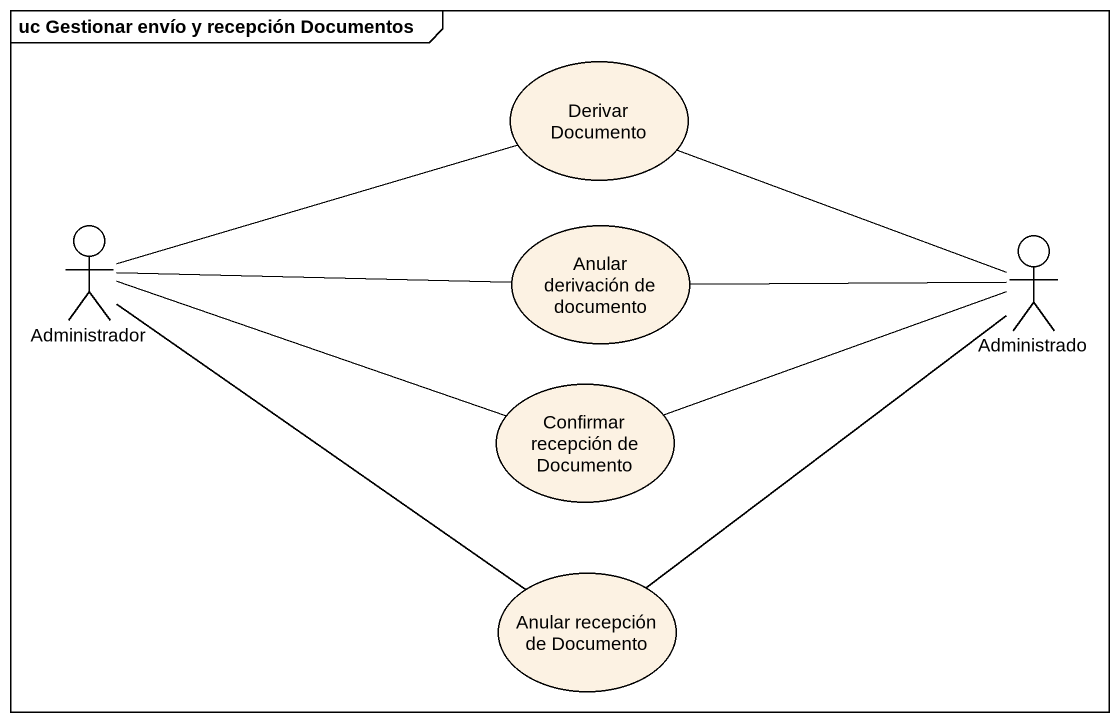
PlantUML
@startuml
mainframe uc Gestionar envío y recepción Documentos
usecase "Derivar Documento" as Derivar_Documento
actor Administrador
usecase "Anular derivación de documento" as Anular_derivación_de
actor Administrado
usecase "Confirmar recepción de Documento" as Confirmar_recepción_de
usecase "Anular recepción de Documento" as Anular_recepción_de
Administrador -right- Derivar_Documento
Administrador -right- Anular_derivación_de
Administrador -right- Confirmar_recepción_de
Administrador -- Anular_recepción_de
Administrado -left- Derivar_Documento
Administrado -left- Anular_derivación_de
Administrado -left- Confirmar_recepción_de
Administrado -- Anular_recepción_de
@enduml
